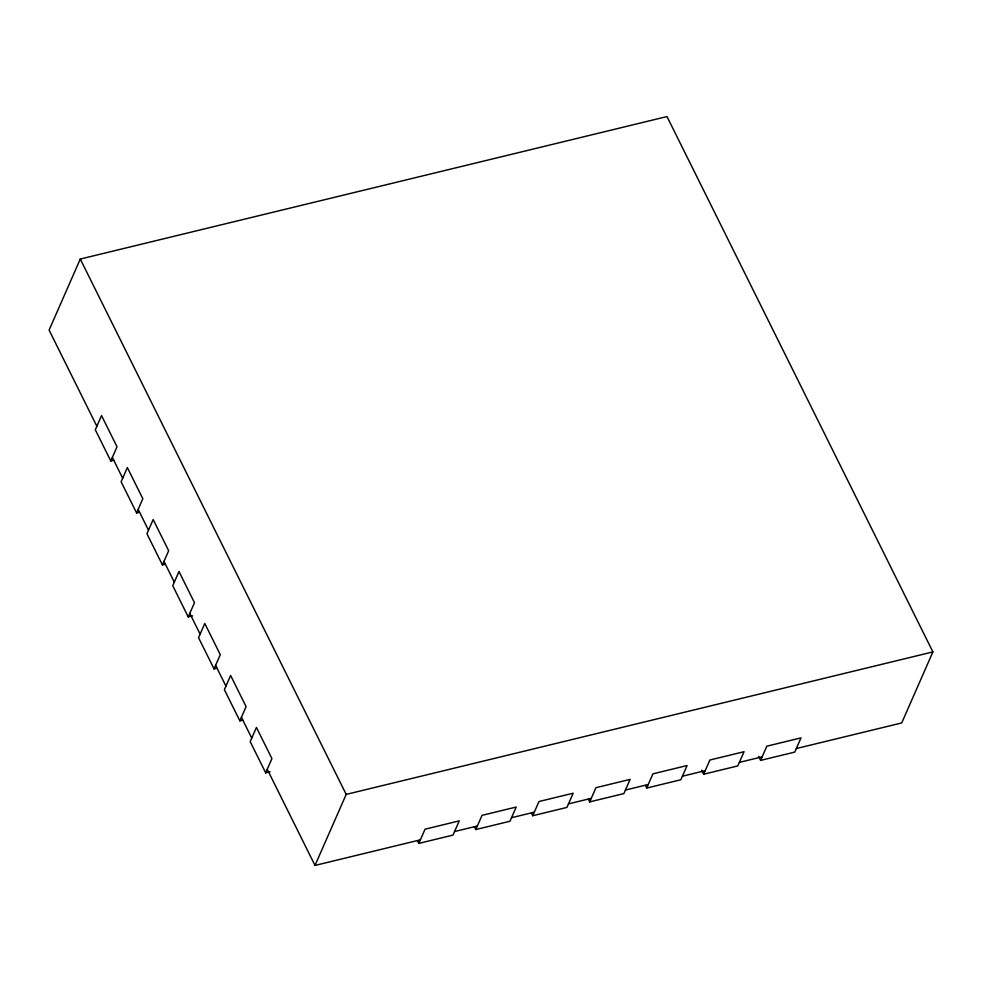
<?xml version="1.0" encoding="UTF-8"?>
<svg xmlns="http://www.w3.org/2000/svg" width="982" height="982" viewBox="0 0 982 982"><rect width="100%" height="100%" fill="white"/><g stroke="black" fill="none" stroke-linecap="round" stroke-linejoin="round"><path stroke-width="1.47" d="M796.341 748.542L901.722 722.948L932.9 651.913L666.999 116.563L80.279 259.052L49.1 330.087L96.862 426.249M110.794 460.988L117.03 446.773L101.539 415.595L95.303 429.797L110.794 460.988L113.703 460.276M136.608 512.96L142.844 498.746L127.353 467.567L121.117 481.769L136.608 512.96L139.53 512.248M162.423 564.932L168.659 550.73L153.167 519.539L146.932 533.742L162.423 564.932L165.344 564.22M188.237 616.905L194.473 602.702L178.982 571.512L172.746 585.726L188.237 616.905L192.619 615.849M214.051 668.877L220.287 654.675L204.796 623.484L198.56 637.699L214.051 668.877L216.973 668.177M239.866 720.862L246.101 706.647L230.623 675.469L224.375 689.671L239.866 720.862L242.787 720.15M265.68 772.834L271.928 758.62L256.437 727.441L250.201 741.643L265.68 772.834L270.062 771.766M420.382 839.843L315.001 865.437L346.192 794.401L80.279 259.052M418.823 843.391L425.059 829.189L459.245 820.878L453.009 835.093L418.823 843.391L417.497 840.727M475.791 829.557L482.027 815.355L516.201 807.044L509.965 821.259L475.791 829.557L474.466 826.893M532.747 815.723L538.983 801.521L573.169 793.211L566.933 807.425L532.747 815.723L531.422 813.059M589.716 801.889L595.951 787.687L630.125 779.377L623.889 793.591L589.716 801.889L588.39 799.225M646.672 788.055L652.907 773.853L687.093 765.543L680.857 779.757L646.672 788.055L645.358 785.391M703.64 774.221L709.876 760.019L744.049 751.709L737.813 765.923L703.64 774.221L701.651 770.232M760.596 760.387L766.832 746.185L801.017 737.875L794.782 752.089L760.596 760.387L758.62 756.398M346.192 794.401L932.9 651.913M454.568 831.545L477.35 826.009M511.524 817.711L534.306 812.175M568.492 803.877L591.274 798.341M625.448 790.044L648.23 784.508M682.416 776.21L705.199 770.674M739.372 762.376L762.155 756.84M112.353 457.428L122.676 478.222M138.167 509.4L148.491 530.194M163.982 561.385L174.305 582.166M189.796 613.357L200.119 634.139M215.61 665.33L225.934 686.123M241.425 717.302L251.76 738.096M267.239 769.274L315.001 865.437"/></g></svg>
